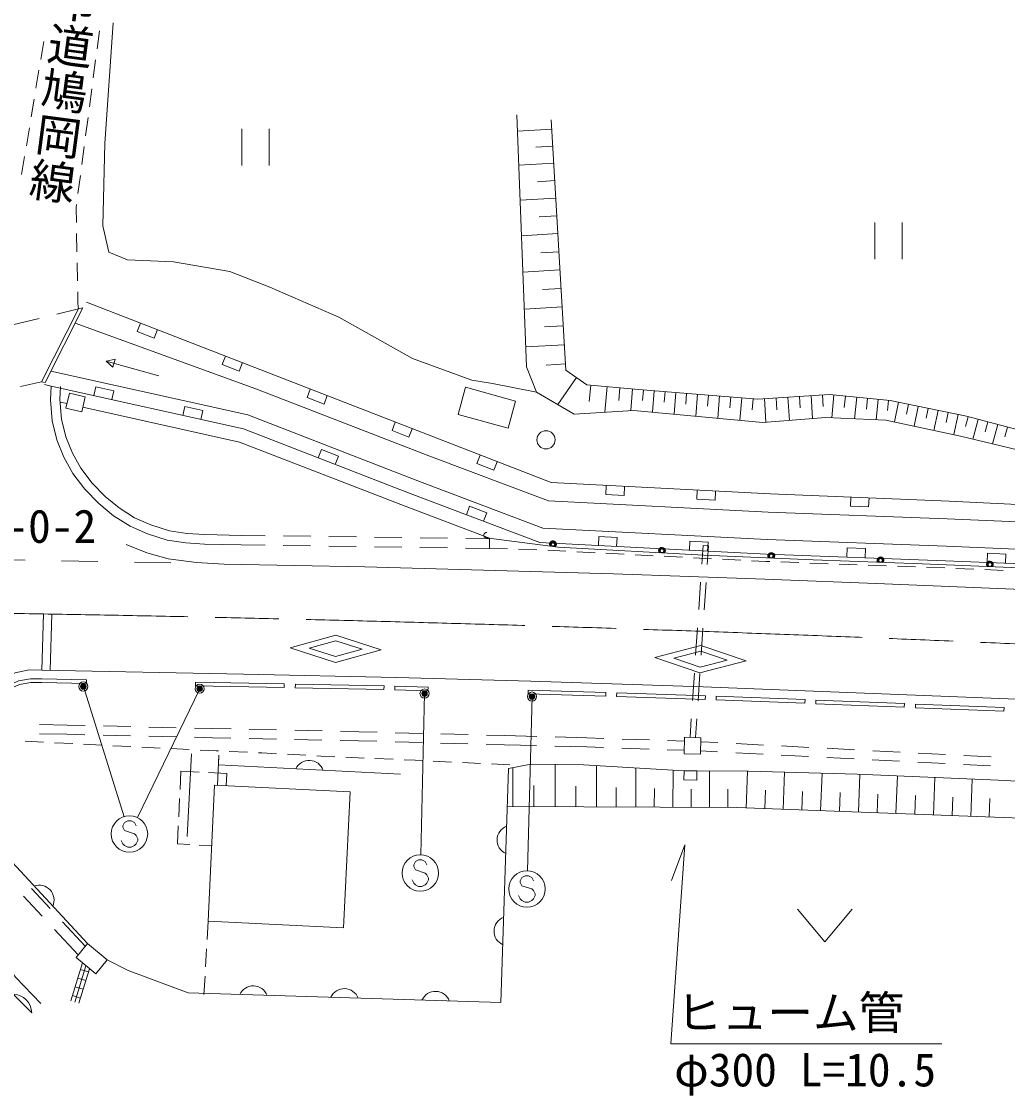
# Model space of a CAD drawing. Units: millimetres at full size, sheet at 1:1000; details may follow other scales. Extents: x 40000 to 680000, y 20000 to 380000.
# Drawn here: x 432781 to 486864, y 262296 to 321190 of the extents above; entities that cross this region are included whole.
import ezdxf
from ezdxf.enums import TextEntityAlignment as Align

# ---------------------------------------------------------------- set-up
doc = ezdxf.new("R2010")
doc.units = ezdxf.units.MM
doc.header["$LTSCALE"] = 1000
doc.header["$PDMODE"] = 32
doc.header["$PDSIZE"] = 500
doc.linetypes.add('CHAIN', pattern=[18.5, 12, -1.5, 3.5, -1.5])
for name, color, linetype, lineweight in [('M-BGD', 7, 'Continuous', 13), ('M-BMK', 2, 'Continuous', 13), ('M-BMK-SRVR', 3, 'Continuous', 13), ('M-STR-HTXT', 7, 'Continuous', 13), ('M-STR-STR1', 1, 'Continuous', 13), ('M-STR-STRC', 7, 'Continuous', 13)]:
    doc.layers.add(name, color=color, linetype=linetype, lineweight=lineweight)
doc.styles.add('@ＭＳ ゴシック', font='')
doc.styles.add('ＭＳ ゴシック', font='')
doc.styles.get('@ＭＳ ゴシック').set_extended_font_data('@MS Gothic')
doc.styles.get('ＭＳ ゴシック').set_extended_font_data('MS Gothic')

msp = doc.modelspace()

# ---------------------------------------------------------------- linework, layer by layer
at = {"layer": 'M-BGD'}
for p, q in [((437059, 320676), (436928, 319685)), ((433999, 320096), (433835, 319110)), ((436849, 319090), (436718, 318099)), ((433737, 318518), (433574, 317531)), ((436640, 317504), (436509, 316512)), ((433476, 316939), (433312, 315953)), ((436430, 315918), (436299, 314926)), ((433214, 315361), (433051, 314374)), ((444861, 315302), (444861, 313302)), ((446361, 315302), (446361, 313302)), ((461866, 315292), (459992, 315183)), ((436220, 314331), (436090, 313340)), ((461921, 314355), (460984, 314301)), ((432953, 313782), (432790, 312796)), ((461976, 313418), (460063, 313307)), ((436011, 312745), (435880, 311754)), ((462031, 312462), (461075, 312406)), ((435801, 311159), (435777, 310974)), ((435777, 310974), (435793, 310161)), ((462087, 311506), (460136, 311392)), ((462144, 310531), (461168, 310474)), ((479578, 310164), (479578, 308164)), ((481078, 310164), (481078, 308164)), ((435804, 309561), (435823, 308561)), ((462201, 309556), (460211, 309440)), ((462258, 308561), (461264, 308503)), ((435834, 307961), (435853, 306961)), ((462316, 307566), (460287, 307448)), ((435865, 306361), (435877, 305727)), ((462376, 306551), (461361, 306492)), ((435877, 305727), (435908, 305439)), ((434716, 305148), (435908, 305439)), ((462435, 305536), (460364, 305415)), ((432288, 304553), (433745, 304910)), ((439303, 304656), (439122, 304190)), ((462495, 304501), (461460, 304440)), ((439122, 304190), (440054, 303828)), ((440054, 303828), (440235, 304294)), ((462555, 303465), (460443, 303342)), ((443963, 302846), (443782, 302380)), ((437422, 302573), (437916, 302667)), ((440310, 301760), (437422, 302573)), ((437794, 302234), (437422, 302573)), ((437916, 302667), (437794, 302234)), ((443782, 302380), (444715, 302018)), ((444715, 302018), (444896, 302484)), ((462617, 302409), (461561, 302348)), ((463228, 301661), (462201, 300184)), ((432732, 301169), (433871, 301432)), ((434410, 301199), (434372, 300447)), ((434929, 301173), (434893, 300456)), ((436864, 301163), (436756, 300675)), ((437840, 300946), (436864, 301163)), ((448624, 301035), (448443, 300569)), ((464004, 301251), (463923, 300355)), ((464900, 301170), (464774, 299767)), ((465601, 301107), (465538, 300406)), ((466303, 301044), (466196, 299856)), ((466897, 300994), (466849, 300399)), ((434372, 300447), (434470, 299300)), ((434893, 300456), (434985, 299381)), ((437732, 300458), (437840, 300946)), ((448443, 300569), (449375, 300207)), ((449375, 300207), (449556, 300673)), ((467492, 300945), (467397, 299768)), ((468081, 300898), (468033, 300309)), ((468669, 300850), (468573, 299658)), ((469265, 300802), (469217, 300206)), ((469861, 300754), (469763, 299547)), ((470464, 300705), (470416, 300102)), ((471068, 300656), (470969, 299434)), ((471679, 300607), (471629, 299996)), ((472290, 300557), (472190, 299320)), ((472909, 300507), (472859, 299889)), ((473528, 300509), (473611, 299216)), ((474175, 300550), (474216, 299904)), ((474821, 300592), (474903, 299319)), ((475458, 300633), (475498, 299996)), ((476094, 300673), (476174, 299421)), ((476720, 300714), (476760, 300087)), ((477346, 300714), (477221, 299465)), ((477971, 300652), (477908, 300027)), ((478595, 300589), (478478, 299408)), ((479186, 300531), (479127, 299940)), ((479777, 300472), (479666, 299354)), ((480336, 300416), (480281, 299857)), ((435280, 300236), (434905, 300320)), ((441744, 300075), (441636, 299587)), ((442720, 299857), (441744, 300075)), ((442612, 299369), (442720, 299857)), ((480888, 300311), (480664, 299230)), ((481428, 300199), (481317, 299659)), ((481969, 300087), (481744, 299000)), ((482513, 299975), (482400, 299431)), ((483057, 299862), (482830, 298768)), ((434470, 299300), (434713, 298252)), ((434985, 299381), (435210, 298411)), ((453285, 299224), (453104, 298758)), ((483604, 299749), (483491, 299202)), ((484152, 299636), (483924, 298534)), ((484701, 299517), (484558, 298973)), ((485245, 299374), (484961, 298294)), ((485785, 299232), (485643, 298692)), ((453104, 298758), (454036, 298396)), ((454036, 298396), (454217, 298862)), ((486325, 299090), (486047, 298032)), ((486854, 298951), (486715, 298422)), ((434713, 298252), (435106, 297300)), ((435210, 298411), (435575, 297527)), ((435575, 297527), (436042, 296694)), ((449238, 297722), (449058, 297256)), ((450171, 297361), (449238, 297722)), ((435106, 297300), (435605, 296410)), ((449990, 296895), (450171, 297361)), ((457945, 297414), (457764, 296948)), ((457764, 296948), (458696, 296586)), ((458696, 296586), (458877, 297052)), ((435605, 296410), (436258, 295538)), ((436042, 296694), (436655, 295876)), ((436655, 295876), (437369, 295137)), ((464856, 295748), (464830, 295249)), ((465829, 295198), (465855, 295697)), ((436258, 295538), (437018, 294752)), ((437369, 295137), (438140, 294514)), ((464830, 295249), (465829, 295198)), ((469849, 295494), (469824, 294995)), ((470823, 294944), (470848, 295443)), ((478269, 295109), (478248, 294609)), ((479247, 294568), (479268, 295068)), ((437018, 294752), (437836, 294091)), ((438140, 294514), (438982, 293979)), ((457362, 294606), (457186, 294139)), ((458298, 294254), (457362, 294606)), ((469824, 294995), (470823, 294944)), ((478248, 294609), (479247, 294568)), ((437836, 294091), (438736, 293519)), ((438982, 293979), (439870, 293587)), ((458121, 293786), (458298, 294254)), ((438736, 293519), (439686, 293100)), ((439870, 293587), (440894, 293259)), ((439686, 293100), (440776, 292751)), ((440776, 292751), (441797, 292599)), ((440894, 293259), (441851, 293117)), ((441851, 293117), (442841, 293058)), ((442841, 293058), (444844, 293013)), ((444844, 293013), (446148, 292994)), ((447148, 292980), (448648, 292959)), ((449648, 292945), (451148, 292923)), ((452148, 292909), (453648, 292888)), ((454648, 292874), (456147, 292852)), ((457147, 292838), (458452, 292820)), ((458444, 292300), (458452, 292820)), ((464450, 292950), (464425, 292450)), ((465449, 292899), (464450, 292950)), ((465424, 292400), (465449, 292899)), ((441797, 292599), (442820, 292538)), ((442820, 292538), (444835, 292493)), ((444835, 292493), (446140, 292474)), ((447140, 292460), (448640, 292439)), ((449640, 292425), (451140, 292403)), ((452139, 292389), (453639, 292368)), ((454639, 292354), (456139, 292333)), ((457139, 292318), (458444, 292300)), ((458444, 292300), (459444, 292269)), ((460043, 292250), (461043, 292220)), ((461642, 292192), (462641, 292141)), ((469444, 292695), (469418, 292196)), ((470443, 292644), (469444, 292695)), ((470094, 291438), (470164, 292464)), ((470164, 292464), (470463, 292444)), ((470394, 291423), (470463, 292444)), ((470417, 292145), (470443, 292644)), ((478071, 292320), (478053, 291820)), ((479071, 292283), (478071, 292320)), ((479052, 291784), (479071, 292283)), ((463240, 292110), (464239, 292059)), ((464838, 292029), (465837, 291978)), ((466436, 291947), (467435, 291897)), ((468034, 291866), (469033, 291815)), ((469632, 291785), (470631, 291734)), ((471230, 291703), (472228, 291652)), ((472828, 291622), (473621, 291581)), ((473621, 291581), (473827, 291574)), ((474426, 291552), (475425, 291516)), ((485766, 292027), (485746, 291528)), ((486766, 291986), (485766, 292027)), ((486745, 291486), (486766, 291986)), ((476025, 291494), (477024, 291457)), ((477624, 291435), (478623, 291399)), ((479223, 291377), (480222, 291341)), ((480822, 291319), (481821, 291283)), ((482421, 291261), (483420, 291224)), ((484020, 291199), (485019, 291158)), ((485618, 291133), (486617, 291091)), ((469926, 288944), (470027, 290441)), ((470226, 288929), (470327, 290426)), ((469757, 286450), (469858, 287946)), ((470057, 286435), (470158, 287931)), ((436344, 285097), (436339, 284897)), ((469589, 283955), (469690, 285452)), ((469888, 283940), (469989, 285437)), ((447194, 284664), (442330, 284756)), ((447198, 284864), (447194, 284664)), ((452660, 284552), (447797, 284659)), ((452665, 284752), (452660, 284552)), ((455075, 284487), (453258, 284537)), ((455080, 284687), (455075, 284487)), ((464825, 284197), (460575, 284322)), ((464831, 284397), (464825, 284197)), ((470285, 284014), (465424, 284182)), ((470292, 284214), (470285, 284014)), ((475751, 283806), (470884, 283986)), ((475759, 284006), (475751, 283806)), ((481204, 283586), (476347, 283781)), ((481212, 283786), (481204, 283586)), ((486663, 283366), (481808, 283560)), ((486671, 283566), (486663, 283366)), ((469452, 281932), (469521, 282958)), ((469752, 281922), (469821, 282943)), ((433763, 282132), (435270, 282106)), ((433772, 282632), (435280, 282606)), ((435270, 282106), (436265, 282083)), ((435280, 282606), (436276, 282583)), ((437276, 282559), (438775, 282524)), ((439775, 282500), (441274, 282465)), ((442274, 282441), (443270, 282418)), ((443270, 282418), (444274, 282396)), ((445273, 282375), (446773, 282343)), ((447773, 282321), (449272, 282289)), ((450272, 282268), (451276, 282246)), ((451276, 282246), (452286, 282219)), ((453286, 282193), (454785, 282153)), ((455785, 282126), (457284, 282086)), ((433991, 281672), (432992, 281722)), ((435589, 281591), (434590, 281641)), ((437187, 281510), (436188, 281560)), ((437265, 282059), (438764, 282024)), ((439764, 282000), (441264, 281965)), ((442263, 281941), (443258, 281918)), ((443258, 281918), (444262, 281896)), ((445262, 281875), (446761, 281843)), ((447761, 281821), (449261, 281789)), ((450261, 281768), (451264, 281746)), ((451264, 281746), (452273, 281719)), ((453273, 281693), (454772, 281653)), ((455772, 281626), (457271, 281587)), ((458271, 281560), (459280, 281533)), ((458284, 282060), (459293, 282033)), ((459280, 281533), (461031, 281484)), ((459293, 282033), (461046, 281984)), ((462045, 281956), (463797, 281907)), ((463797, 281907), (464722, 281876)), ((465722, 281842), (467221, 281791)), ((468220, 281757), (469146, 281726)), ((470044, 281694), (470980, 281645)), ((471979, 281594), (473477, 281516)), ((438785, 281429), (437786, 281479)), ((440383, 281348), (439384, 281399)), ((441981, 281268), (440982, 281318)), ((442105, 281026), (441874, 276502)), ((443458, 281194), (442580, 281238)), ((443579, 281189), (443458, 281194)), ((443529, 279305), (443608, 280953)), ((445177, 281117), (444178, 281162)), ((445964, 281081), (445776, 281090)), ((446775, 281039), (445964, 281081)), ((448373, 280955), (447374, 281007)), ((462031, 281457), (463782, 281408)), ((463782, 281408), (464707, 281376)), ((465706, 281342), (467205, 281291)), ((468205, 281258), (469130, 281226)), ((470028, 281194), (470960, 281146)), ((471958, 281094), (473456, 281016)), ((474455, 280965), (475953, 280887)), ((474476, 281464), (475974, 281387)), ((476972, 281335), (478470, 281257)), ((479469, 281206), (480967, 281128)), ((481966, 281076), (483464, 280999)), ((484462, 280947), (485960, 280869)), ((449226, 280910), (448972, 280923)), ((449971, 280876), (449226, 280910)), ((451569, 280803), (450570, 280849)), ((453168, 280731), (452169, 280776)), ((454369, 280676), (453767, 280704)), ((454766, 280657), (454369, 280676)), ((456364, 280581), (455365, 280628)), ((457962, 280504), (456963, 280552)), ((459560, 280427), (458562, 280475)), ((462047, 278126), (462058, 280449)), ((464317, 278116), (464327, 280386)), ((476951, 280835), (478449, 280758)), ((479448, 280706), (480946, 280628)), ((481945, 280577), (483443, 280499)), ((484441, 280447), (485939, 280370)), ((441478, 279083), (441527, 280077)), ((441527, 280077), (442534, 280029)), ((443033, 280004), (444040, 279956)), ((444040, 279956), (444008, 279278)), ((459495, 280228), (459068, 267400)), ((459725, 278137), (459734, 280275)), ((466470, 278106), (466480, 280259)), ((468512, 278097), (468521, 280140)), ((470513, 278088), (470522, 280089)), ((472528, 278062), (472603, 280077)), ((474562, 277987), (474637, 280021)), ((476615, 277910), (476691, 279963)), ((478685, 277833), (478762, 279904)), ((480746, 277757), (480823, 279818)), ((460886, 278132), (460891, 279293)), ((463182, 278121), (463187, 279256)), ((465393, 278111), (465398, 279188)), ((482799, 277680), (482875, 279733)), ((484843, 277604), (484919, 279648)), ((441406, 277584), (441454, 278583)), ((467491, 278102), (467496, 279123)), ((469513, 278093), (469517, 279093)), ((471520, 278084), (471525, 279091)), ((473545, 278025), (473583, 279042)), ((475588, 277949), (475626, 278975)), ((477650, 277872), (477688, 278907)), ((479716, 277795), (479754, 278826)), ((481773, 277718), (481811, 278745)), ((483821, 277642), (483859, 278664)), ((485858, 277566), (485896, 278582)), ((441334, 276090), (441382, 277085)), ((436408, 270624), (431559, 275840)), ((442024, 276057), (441334, 276090)), ((443214, 275999), (442524, 276033)), ((434354, 272549), (433332, 273648)), ((433920, 272135), (432898, 273233)), ((475347, 272520), (476847, 270720)), ((476847, 270720), (478347, 272520)), ((436284, 270474), (435035, 271817)), ((443014, 271850), (442958, 270845)), ((435899, 270007), (434601, 271403)), ((442930, 270346), (442875, 269347)), ((436128, 269567), (435490, 267488)), ((436320, 269408), (435710, 267421)), ((436512, 269250), (435930, 267353)), ((436018, 269210), (436458, 269075)), ((435872, 268732), (436311, 268597)), ((442847, 268848), (442791, 267843)), ((435725, 268254), (436165, 268119)), ((435578, 267776), (436018, 267641))]:
    msp.add_line(p, q, dxfattribs=at)
for points in [[(457484, 301521), (454221, 302717), (450183, 304974), (446408, 306615), (444215, 307479), (441122, 308011), (438595, 308129), (437566, 308542), (437243, 309992), (437348, 314506), (437803, 321110)], [(459958, 316079), (460484, 302260), (461027, 300861), (463104, 299663), (466358, 299866)], [(473171, 300486), (466615, 301016), (463790, 301270), (462636, 302072), (461837, 315792)], [(436342, 305807), (461838, 295902), (473866, 295290), (483670, 294887), (493452, 294416)], [(436143, 305485), (435908, 305439), (433871, 301432), (434073, 301397)], [(540511, 290740), (533313, 291241), (525990, 291683), (518376, 292130), (513468, 292424), (503934, 292956), (495926, 293381), (489124, 293689), (483556, 293921), (473740, 294279), (461692, 294898), (455130, 297371), (445627, 301053), (435718, 304645)], [(540390, 289245), (533215, 289744), (525901, 290186), (518288, 290633), (513382, 290926), (503852, 291458), (495853, 291883), (489059, 292190), (483498, 292422), (473674, 292780), (461382, 293412), (454376, 296052), (445190, 299613), (434390, 302023)], [(461217, 292620), (454091, 295305), (444957, 298846), (434410, 301199), (434044, 301292)], [(457484, 301521), (458616, 301343), (461027, 300861)], [(491459, 297741), (484610, 299541), (480422, 300407), (477103, 300738), (473171, 300486)], [(458452, 292860), (453823, 294604), (444739, 298126), (436145, 300043)], [(492357, 296510), (484279, 298459), (480197, 299330), (476901, 299479), (473443, 299203), (466358, 299866)], [(513336, 290127), (503809, 290659), (495813, 291084), (489024, 291391), (483467, 291623), (473639, 291981), (461203, 292615)], [(436344, 285097), (433905, 285150), (433274, 285142), (432623, 285032), (432061, 284786), (432141, 284603)], [(436339, 284897), (433904, 284950), (433292, 284942), (432681, 284839), (432141, 284603)], [(447198, 284864), (442334, 284956), (442330, 284756)], [(452665, 284752), (447802, 284859), (447797, 284659)], [(455080, 284687), (453263, 284737), (453258, 284537)], [(464831, 284397), (460581, 284522), (460575, 284322)], [(470292, 284214), (465431, 284382), (465424, 284182)], [(475759, 284006), (470891, 284186), (470884, 283986)], [(481212, 283786), (476355, 283981), (476347, 283781)], [(486671, 283566), (481816, 283760), (481808, 283560)], [(433340, 266825), (431279, 268868), (429982, 270281), (428386, 269198), (425143, 267042), (420860, 265863), (413492, 268143), (405139, 271279), (396742, 274655), (395456, 276088), (396664, 281851)], [(453569, 279924), (443587, 280421), (443608, 280953)], [(469123, 280104), (463603, 280428), (460724, 280467), (459495, 280228)], [(495516, 273276), (496065, 278938), (486796, 279570), (478613, 279910), (472649, 280076), (469829, 280093)], [(495516, 273276), (494430, 277247), (472018, 278081), (459425, 278138)], [(433841, 267347), (432477, 268765), (431264, 270321), (430434, 271470)], [(459068, 267400), (441931, 267918), (438630, 269147), (437485, 269735)]]:
    msp.add_lwpolyline(points, dxfattribs=at)
for points in [[(459473, 298890), (456733, 299646), (457144, 301133), (459883, 300377)], [(435416, 300814), (436278, 300612), (436084, 299783), (435221, 299985)], [(469152, 281941), (470051, 281913), (470022, 281007), (469124, 281035)], [(469829, 280093), (469821, 279595), (469115, 279606), (469123, 280104)], [(443014, 271850), (443374, 279308), (450810, 278950), (450451, 271492)], [(436408, 270624), (437485, 269735), (436853, 268968), (435775, 269858)]]:
    msp.add_lwpolyline(points, close=True, dxfattribs=at)
msp.add_circle((461550, 298251), 500, dxfattribs=at)
for centre, radius, start, end in [((448563, 279860), 812, 19.77442, 154.53469), ((459677, 276302), 812, 110.71502, 245.47529), ((433754, 273020), 812, 335.5274, 110.28767), ((459511, 271305), 812, 110.71502, 245.47529), ((445492, 267497), 812, 20.8896, 155.64987), ((450490, 267346), 812, 20.8896, 155.64987), ((455488, 267195), 812, 20.8896, 155.64987), ((432313, 266819), 1028, 0.31868, 90.17116)]:
    msp.add_arc(centre, radius, start, end, dxfattribs=at)
at = {"layer": 'M-BMK', "linetype": 'CHAIN'}
msp.add_arc((399098, -1710992), 2000000, 85.59379, 89.36929, dxfattribs=at)
at = {"layer": 'M-STR-HTXT'}
for p, q in [((436176, 284723), (438409, 277581)), ((442557, 284602), (439141, 277541)), ((454888, 284338), (454680, 275492)), ((460785, 284173), (460532, 274622)), ((469165, 276034), (468426, 274081))]:
    msp.add_line(p, q, dxfattribs=at)
msp.add_lwpolyline([(469165, 276034), (468395, 265128), (483263, 265128)], dxfattribs=at)
for centre, radius in [((436176, 284723), 150), ((436176, 284723), 120), ((436176, 284723), 90), ((436176, 284723), 60), ((436176, 284723), 30), ((436176, 284723), 20), ((442557, 284602), 150), ((442557, 284602), 120), ((442557, 284602), 90), ((442557, 284602), 60), ((442557, 284602), 30), ((442557, 284602), 20), ((454888, 284338), 150), ((454888, 284338), 120), ((454888, 284338), 90), ((454888, 284338), 60), ((454888, 284338), 30), ((454888, 284338), 20), ((460785, 284173), 150), ((460785, 284173), 120), ((460785, 284173), 90), ((460785, 284173), 60), ((460785, 284173), 30), ((460785, 284173), 20)]:
    msp.add_circle(centre, radius, dxfattribs=at)
for p in [(436176, 284723), (442557, 284602), (454888, 284338), (460785, 284173)]:
    msp.add_point(p, dxfattribs=at)
at = {"layer": 'M-STR-STR1'}
msp.add_line((434073, 301397), (436143, 305485), dxfattribs=at)
at = {"layer": 'M-STR-STRC'}
for p, q in [((432977, 291650), (430978, 291681)), ((435934, 291603), (434977, 291618)), ((436977, 291584), (435934, 291603)), ((440976, 291507), (438976, 291546)), ((433901, 285628), (433991, 288703)), ((434351, 285619), (434441, 288695)), ((438431, 277275), (438341, 277093)), ((438341, 277093), (438341, 277003)), ((438341, 277003), (438431, 276821)), ((438613, 277366), (438431, 277275)), ((438431, 276821), (438977, 276639)), ((438795, 277366), (438613, 277366)), ((438977, 277275), (438795, 277366)), ((439068, 277093), (438977, 277275)), ((438341, 276093), (438250, 276275)), ((438977, 276639), (439068, 276548)), ((439068, 276548), (439159, 276366)), ((439159, 276275), (439068, 276093)), ((439159, 276366), (439159, 276275)), ((438431, 276003), (438341, 276093)), ((438613, 275912), (438431, 276003)), ((438795, 275912), (438613, 275912)), ((438977, 276003), (438795, 275912)), ((439068, 276093), (438977, 276003)), ((454384, 275129), (454293, 274947)), ((454566, 275220), (454384, 275129)), ((454748, 275220), (454566, 275220)), ((454930, 275129), (454748, 275220)), ((455021, 274947), (454930, 275129)), ((454293, 274947), (454293, 274856)), ((454293, 274856), (454384, 274674)), ((454384, 274674), (454930, 274493)), ((454930, 274493), (455021, 274402)), ((454293, 273947), (454203, 274129)), ((454384, 273856), (454293, 273947)), ((455021, 273947), (454930, 273856)), ((455021, 274402), (455112, 274220)), ((455112, 274129), (455021, 273947)), ((455112, 274220), (455112, 274129)), ((460233, 274258), (460142, 274076)), ((460142, 274076), (460142, 273985)), ((460142, 273985), (460233, 273803)), ((460415, 274349), (460233, 274258)), ((460597, 274349), (460415, 274349)), ((460779, 274258), (460597, 274349)), ((460869, 274076), (460779, 274258)), ((454566, 273765), (454384, 273856)), ((454748, 273765), (454566, 273765)), ((454930, 273856), (454748, 273765)), ((460233, 273803), (460779, 273622)), ((460779, 273622), (460869, 273531)), ((460869, 273531), (460960, 273349)), ((460960, 273349), (460960, 273258)), ((460142, 273076), (460051, 273258)), ((460233, 272985), (460142, 273076)), ((460415, 272894), (460233, 272985)), ((460597, 272894), (460415, 272894)), ((460779, 272985), (460597, 272894)), ((460869, 273076), (460779, 272985)), ((460960, 273258), (460869, 273076))]:
    msp.add_line(p, q, dxfattribs=at)
for points in [[(539807, 288306), (531829, 288821), (526134, 289158), (518157, 289614), (510164, 290091), (502174, 290548), (496172, 290862), (490188, 291125), (482183, 291449), (476202, 291667), (470203, 291925), (462225, 292371), (458267, 292868)], [(513328, 288736), (503737, 289278), (499641, 289493), (495571, 289688), (488538, 290000), (480109, 290358), (473550, 290616), (465246, 290899), (458121, 291111), (451605, 291282), (443904, 291431), (442380, 291522), (440834, 291732), (439656, 292061), (438522, 292508)], [(447516, 286851), (450031, 287547), (452514, 286744)], [(447516, 286851), (449999, 286048), (452514, 286744)], [(467525, 286314), (470051, 286971), (472522, 286130)], [(467525, 286314), (469996, 285472), (472522, 286130)], [(431625, 285111), (432441, 285483), (433199, 285631), (433901, 285628), (444963, 285405), (453348, 285219), (460711, 285024), (470167, 284708), (480887, 284294), (488286, 283995), (497901, 283579), (507734, 283047), (521675, 282249)]]:
    msp.add_lwpolyline(points, dxfattribs=at)
for points in [[(448559, 286829), (450006, 286361), (451471, 286766), (450024, 287234)], [(468569, 286275), (470008, 285785), (471479, 286168), (470040, 286658)]]:
    msp.add_lwpolyline(points, close=True, dxfattribs=at)
for centre, radius in [((461933, 292521), 100), ((467914, 292165), 100), ((473905, 291879), 112), ((473905, 291879), 100), ((479900, 291645), 100), ((485896, 291412), 100), ((438704, 276639), 1000), ((454657, 274493), 1000), ((460506, 273622), 1000)]:
    msp.add_circle(centre, radius, dxfattribs=at)
for centre, radius, start, end in [((458286, 293017), 150, 82.84367, 262.84367), ((461933, 292521), 188, 315.97377, 209.71357), ((461933, 292521), 150, 304.25329, 221.43405), ((461933, 292521), 112, 262.8437, 262.84365), ((467914, 292165), 188, 319.92823, 213.66802), ((467914, 292165), 150, 308.20775, 225.3885), ((467914, 292165), 112, 266.79816, 266.7981), ((473905, 291879), 188, 320.6758, 214.4156), ((473905, 291879), 150, 308.95532, 226.13608), ((479900, 291645), 188, 321.04265, 214.78245), ((479900, 291645), 150, 309.32217, 226.50293), ((479900, 291645), 112, 267.91257, 267.91253), ((485896, 291412), 188, 320.80912, 214.54892), ((485896, 291412), 150, 309.08864, 226.2694), ((485896, 291412), 112, 267.67905, 267.679)]:
    msp.add_arc(centre, radius, start, end, dxfattribs=at)

# ---------------------------------------------------------------- texts
at = {"layer": 'M-BMK-SRVR', "style": 'ＭＳ ゴシック'}
msp.add_text('158-2-0-2', height=1833, dxfattribs=at).set_placement((425660, 292052), align=Align.BOTTOM_LEFT)
at = {"layer": 'M-STR-HTXT', "style": '@ＭＳ ゴシック'}
msp.add_text('市道鳩岡線', height=1833, rotation=262.475, dxfattribs=at).set_placement((435937, 323593), align=Align.MIDDLE_LEFT)
at = {"layer": 'M-STR-HTXT', "style": 'ＭＳ ゴシック'}
msp.add_text('ヒューム管', height=1833, dxfattribs=at).set_placement((468695, 265378), align=Align.BOTTOM_LEFT)
msp.add_text('φ300 L=10.5', height=1833, dxfattribs=at).set_placement((475763, 264628), align=Align.TOP_CENTER)

doc.saveas('drawing.dxf')
